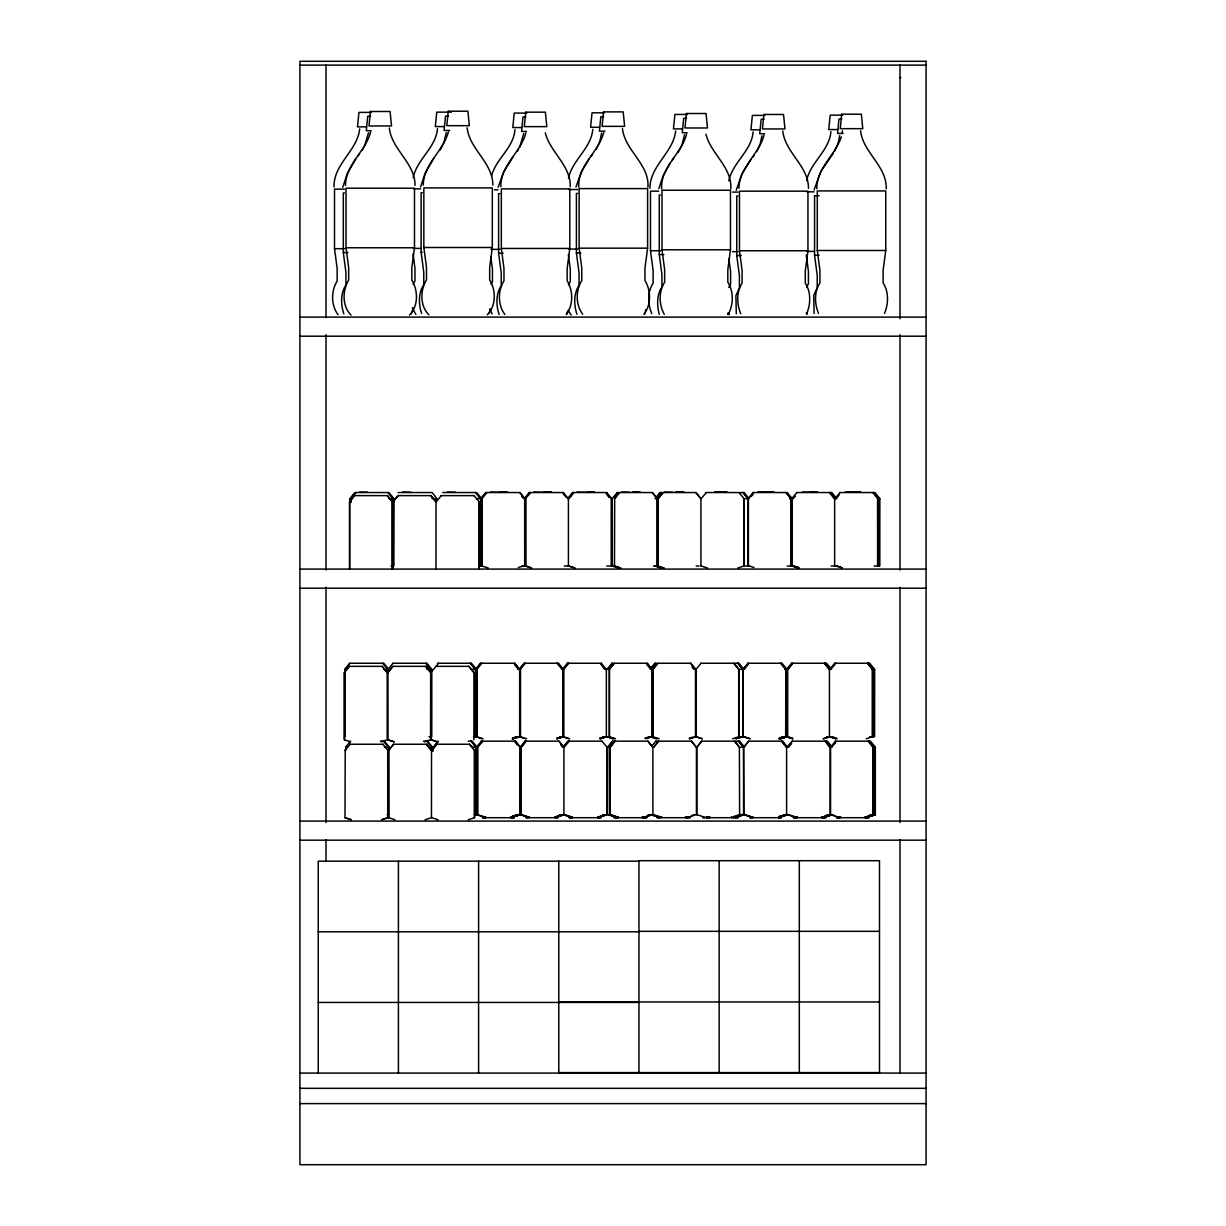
<?xml version="1.0" encoding="UTF-8"?>
<svg xmlns="http://www.w3.org/2000/svg" width="1226" height="1226" viewBox="0 0 1226 1226"><rect width="100%" height="100%" fill="white"/><g stroke="black" fill="none" stroke-linecap="round" stroke-linejoin="round"><path stroke-width="1.5" d="M415.032 185.371C415.139 162.874 391.6 149.618 389.332 128.025M492.837 185.095C492.959 162.598 469.42 149.342 467.152 127.749M808.47 188.36C808.593 165.862 785.054 152.606 782.786 131.013M342.774 187.302L347.203 173.755L355.892 158.66M420.595 187.026L425.008 173.479L433.713 158.399M570.243 186.766C570.902 165.495 550.091 152.162 545.248 132.806M736.228 190.291L741.853 174.138L751.109 159.288M814.033 190.015L820.976 171.288L833.358 153.204M886.199 188.804C887.057 166 862.828 152.514 860.591 130.738M359.678 128.929C357.456 150.706 333.211 164.207 334.07 186.996M368.474 132.806L364.291 146.798M437.498 128.653C435.858 147.794 417.055 159.089 413.147 177.601M446.279 132.546L443.873 142.676L439.919 150.216M514.966 129.619C513.648 147.886 496.024 158.644 491.565 175.87M523.763 133.496L519.594 147.488M592.786 129.343C591.162 148.484 572.343 159.778 568.45 178.291M601.583 133.22L599.866 141.373L596.357 149.082M675.649 130.967C673.365 152.56 649.841 165.816 649.949 188.329M684.43 134.845L682.024 144.974L678.07 152.53M753.132 131.918C751.492 151.059 732.688 162.353 728.78 180.866M761.913 135.795L760.212 143.948L756.703 151.656M830.937 131.657C829.312 150.798 810.509 162.077 806.601 180.605M839.733 135.534L838.017 143.672L834.508 151.38M842.201 132.791L842.446 130.738M351.05 315.067C342.146 306.377 342.223 290.485 348.674 280.172L348.674 267.666L346.023 247.775L346.023 188.191L414.495 188.191L414.495 247.775L411.844 267.666L411.844 280.172C418.296 290.485 418.388 306.377 409.484 315.067M428.855 314.791C419.951 306.102 420.028 290.21 426.495 279.896L426.495 267.391L423.844 247.499L423.844 187.93L492.316 187.93L492.316 247.499L489.664 267.391L489.664 279.896C496.116 290.21 496.193 306.102 487.289 314.791M504.867 314.454C497.787 305.182 497.725 290.715 503.963 280.861L503.963 268.341L501.327 248.449L501.327 188.881L569.799 188.881L569.799 248.449L567.148 268.341L567.148 280.861C573.385 290.715 573.339 305.182 566.243 314.454M582.672 314.178C575.592 304.906 575.546 290.439 581.783 280.585L581.783 268.065L579.132 248.173L579.132 188.605L647.604 188.605L647.604 248.173L644.953 268.065L644.953 280.585C651.205 290.439 651.144 304.906 644.064 314.178M664.277 314.346C658.837 304.799 658.607 291.589 664.645 282.21L664.645 269.705L661.994 249.797L661.994 190.229L730.466 190.229L730.466 249.797L727.815 269.705L727.815 282.21C733.853 291.589 733.623 304.799 728.167 314.346M740.749 313.703C736.688 304.171 736.305 292.064 742.113 283.16L742.113 270.655L739.477 250.763L739.477 191.179L807.949 191.179L807.949 250.763L805.298 270.655L805.298 283.16C811.122 292.064 810.738 304.171 806.677 313.703M818.554 313.442C814.493 303.895 814.11 291.788 819.933 282.899L819.933 270.379L817.282 250.487L817.282 190.919L885.754 190.919L885.754 250.487L883.103 270.379L883.103 282.899C888.927 291.788 888.543 303.895 884.482 313.442M498.154 187.272L503.702 171.824L512.958 156.989M575.959 186.996L581.522 171.548L589.001 159.073M647.941 187.195C649.596 164.115 624.616 150.369 622.44 128.423M658.822 188.635L663.159 175.793L670.178 163.119M730.788 188.835C732.244 167.303 710.728 153.664 705.915 134.17M412.61 309.304L412.932 307.772M370.574 132.132C365.716 151.319 345.548 164.391 345.502 185.371M448.379 131.856C443.521 151.043 423.353 164.115 423.307 185.095M525.862 132.806C521.019 152.162 500.208 165.495 500.882 186.766M603.682 132.531C598.87 152.039 577.354 165.679 578.81 187.195M686.529 134.17C681.733 153.664 660.201 167.303 661.657 188.835M764.013 135.121C759.155 154.307 738.987 167.38 738.941 188.36M490.415 309.029L489.082 313.549M645.32 311.22L645.704 309.703M412.212 310.822L411.262 313.825M567.515 311.496L566.565 314.5M727.738 314.362L728.183 312.86M841.342 136.883C835.412 154.997 816.286 168.345 816.838 188.804M644.37 314.224L644.876 312.737M413.147 284.156L414.97 280.815L414.97 268.31L413.055 253.843M568.435 284.83L570.274 281.505L570.274 268.984L568.343 254.518M728.78 287.42L730.604 284.08L730.604 271.574L728.918 258.901M806.585 287.145L808.424 283.804L808.424 271.298L806.248 255.023M491.044 284.248L492.454 281.781L492.454 269.26L490.768 256.602M362.114 150.492L363.248 148.668M517.403 151.181L518.552 149.357M671.863 160.698L673.626 158.338M752.963 156.974L754.296 155.258M357.655 156.3L359.509 153.986M590.763 156.713L592.618 154.399M355.157 492.545L350.238 498.66L350.238 502.399M356.107 492.545L351.203 498.66L351.203 502.399M354.62 495.626L349.716 501.74L349.716 569.094M393.056 501.74L397.975 495.626L431.046 495.626L435.966 501.74M393.255 501.74L398.174 495.626M436.211 501.74L441.329 495.626M480.868 498.66L485.772 492.545L519.947 492.545L524.866 498.66L524.866 566.014M481.036 498.66L485.956 492.545M487.074 492.545L481.971 498.66L481.971 566.014L488.285 568.021M349.946 663.251L345.027 669.365L345.027 736.719M349.41 666.346L344.491 672.446L344.491 739.799M524.437 498.66L529.341 492.545L563.5 492.545M521.832 566.014L524.697 566.014L524.667 498.66L529.525 492.545M393.056 663.251L387.968 669.365L388.044 739.799L394.159 741.822M530.628 492.545L525.51 498.66L525.51 566.014L531.686 568.021L525.709 566.014L525.709 498.66M387.845 672.446L392.764 666.346L425.836 666.346L430.755 672.446M388.044 672.446L392.964 666.346M345.563 747.278L350.483 741.163M345.012 750.358L350.13 744.243M567.546 498.66L572.634 492.545M568.665 498.66L573.599 492.545M568.864 498.66L573.783 492.545M431 672.446L438.586 663.251M388.565 750.358L393.485 744.243L426.556 744.243L431.46 750.358M393.669 744.243L388.765 750.358L388.765 817.711M612.111 498.66L617.199 492.545M475.657 669.365L480.561 663.251L514.736 663.251L519.655 669.365L519.655 736.719L513.342 738.742L519.472 736.719L516.621 736.719M475.826 669.365L480.745 663.251M614.226 497.434L617.184 493.771M481.864 663.251L476.761 669.365L476.761 736.719L483.075 738.742M614.487 498.66L619.406 492.545L652.477 492.545L657.381 498.66L657.381 566.014M619.605 492.545L614.686 498.66L614.487 566.014L620.601 568.021M433.422 747.278L438.326 741.163L433.253 747.278L433.253 751.017M431.721 750.358L436.64 744.243L469.696 744.243L474.615 750.358L474.615 817.711L468.301 819.734M431.92 750.358L436.824 744.243M655.236 498.66L660.14 492.545L696.016 492.545L700.935 498.66L700.935 566.014M655.404 498.66L660.324 492.545M519.226 669.365L524.13 663.251L558.29 663.251L563.209 669.365L563.209 736.719L556.941 738.742L563.04 736.719L563.01 669.365L558.091 663.251M658.331 496.208L660.293 493.771M519.395 669.365L524.314 663.251M520.299 669.365L525.418 663.251M662.944 492.545L658.04 498.66L658.04 566.014L664.354 568.021M663.143 492.545L658.239 498.66L658.239 566.014M481.45 741.163L476.362 747.278L476.362 814.631L482.661 816.639L482.661 817.711M482.416 741.163L477.466 747.278L477.466 814.631L483.78 816.639L483.78 817.711L483.596 816.639M482.584 741.163L477.665 747.278L477.665 814.631M562.336 669.365L567.423 663.251M568.389 663.251L563.454 669.365L563.454 736.719L569.768 738.742M568.573 663.251L563.654 669.365L563.654 736.719M701.195 498.66L706.299 492.545M519.931 747.278L525.019 741.163M525.939 741.163L521.019 747.278L521.019 814.631L527.18 816.639M526.138 741.163L521.219 747.278L521.219 814.631L527.333 816.639L527.18 817.711M606.901 669.365L611.989 663.251M608.035 669.365L611.958 664.477M614.395 663.251L609.475 669.365L609.475 736.719M748.197 498.66L753.254 492.545M753.423 492.545L748.396 498.66L748.396 566.014M751.431 496.208L753.408 493.771M563.056 747.278L567.975 741.163L602.165 741.163M563.224 747.278L568.144 741.163M564.175 747.278L569.293 741.163M651.006 668.139L654.929 663.251L656.416 663.251M650.194 669.365L655.113 663.251M652.14 668.139L655.082 664.477M657.933 663.251L653.014 669.365L653.014 736.719M796.854 492.545L791.735 498.66L791.935 566.014M792.9 498.66L794.862 496.208M793.069 498.66L795.03 496.208M607.621 747.278L612.525 741.163L647.972 741.163L652.891 747.278L652.891 814.631L646.577 816.639L646.577 817.711M612.693 741.163L607.789 747.278L607.621 814.631L613.904 816.639L613.736 817.711L646.776 817.711L646.776 816.639M614.9 741.163L609.996 747.278L609.996 814.631L616.111 816.639L616.111 817.711M615.1 741.163L610.18 747.278L610.18 814.631L616.31 816.639L616.31 817.711M701.088 663.251L695.985 669.365L695.985 736.719L702.1 738.742M834.891 498.66L840.009 492.545M836.009 498.66L839.136 494.982M651.711 746.052L655.818 741.163M653.535 747.278L658.454 741.163M653.734 747.278L658.653 741.163M748.044 663.251L742.987 669.365L742.987 736.719L749.408 738.742M748.212 663.251L743.186 669.365L743.186 736.719M744.259 669.365L748.197 664.477M696.69 747.278L701.609 741.163L734.68 741.163L739.6 747.278L743.6 747.278L748.611 741.163L782.755 741.163L787.674 747.278M701.808 741.163L696.889 747.278L696.889 814.631M791.644 663.251L786.525 669.365L786.525 736.719L792.655 738.742M787.858 669.365L792.778 663.251L787.69 669.365L787.69 736.719L792.44 738.236M743.845 747.278L748.933 741.163M829.68 669.365L834.799 663.251M830.799 669.365L835.887 663.251M787.245 747.278L792.165 741.163L827.32 741.163L832.239 747.278M787.444 747.278L792.364 741.163M788.395 747.278L791.521 743.6M830.4 747.278L835.504 741.163M832.5 746.052L835.442 742.389M833.649 744.826L835.626 742.389M737.776 568.021L743.891 566.014L743.891 498.66M380.888 741.822L387.201 739.799L387.201 672.446L382.282 666.346L349.211 666.346L344.307 672.446L344.307 739.799L350.621 741.822M424.441 741.822L430.755 739.799M557.263 738.236L562.075 736.719L556.619 738.236M600.449 738.236L605.215 736.719M603.315 736.719L606.18 736.719L599.974 738.742L606.364 736.719L606.364 669.365L601.246 663.251M381.592 819.734L387.722 817.711L387.722 750.358M381.792 819.734L387.922 817.711L387.922 750.358L382.803 744.243M645.014 738.236L648.217 737.224M645.857 738.742L651.971 736.719L651.971 669.365L647.067 663.251M425.146 819.734L431.46 817.711L431.537 747.278L426.648 741.163M689.257 738.236L692.307 737.224M689.41 738.742L695.525 736.719L695.525 669.365L690.606 663.251M689.61 738.742L695.724 736.719L695.724 669.365L690.805 663.251L657.734 663.251L652.83 669.365L652.83 736.719L659.144 738.742M732.566 738.742L738.88 736.719L743.845 736.719M512.943 817.711L512.943 816.639L519.226 814.631L512.866 816.639L519.073 814.631M778.755 738.742L786.004 736.719L779.613 738.742L785.881 736.719L785.973 669.365L780.916 663.251M823.121 738.742L829.435 736.719L829.435 669.365L824.516 663.251M599.637 816.639L605.935 814.631M606.732 747.278L606.87 814.631L600.771 816.639L600.771 817.711M866.276 738.742L872.59 736.719L872.59 669.365L867.671 663.251M647.42 815.627L650.301 814.631M651.435 814.631L648.339 815.627M691.495 815.627L694.575 814.631M737.301 817.711L737.47 816.639L744.55 814.631L739.569 814.631L733.271 816.639L733.271 817.711M737.301 816.639L743.569 814.631L749.96 816.639L749.822 817.711L781.56 817.711L781.56 816.639L787.659 814.631L780.61 816.639L780.472 817.711M780.288 816.639L786.402 814.631M868.269 817.711L868.1 816.639L874.368 814.631L874.368 747.278L869.311 741.163M519.472 736.719L512.422 738.742L518.506 736.719L513.05 738.236M514.062 817.711L514.062 816.639L520.176 814.631L520.176 747.278M779.613 738.742L786.954 736.719L786.939 669.365L782.05 663.251L747.891 663.251M786.939 736.719L780.747 738.742L786.954 736.719L782.939 736.719M557.646 817.711L557.6 816.639L563.715 814.631L556.711 816.639L562.795 814.631L559.102 815.627M599.637 817.711L599.805 816.639L606.732 814.631M647.205 815.627L650.47 814.631M868.177 816.639L874.399 814.631L867.15 816.639L867.18 817.711M513.694 738.236L518.353 736.719M556.849 738.742L563.056 736.719L560.19 736.719M599.974 738.742L606.18 736.719L599.912 738.236M513.035 816.639L519.242 814.631L515.533 815.627M514 816.639L520.207 814.631L520.376 747.278L515.456 741.163L481.282 741.163M556.604 816.639L562.811 814.631L556.512 816.639L556.696 817.711M872.881 814.631L875.349 814.631L869.142 816.639L875.333 814.631L875.333 747.278M518.261 567.515L523.563 566.014M557.753 738.236L563.056 736.719M599.744 738.236L605.046 736.719M600.878 738.236L606.18 736.719M645.428 738.236L650.73 736.719L648.998 736.719M742.879 736.719L735.646 738.742L742.864 736.719L742.864 669.365L737.96 663.251M513.127 817.711L513.127 816.639L520.176 814.631M513.142 816.639L520.207 814.631L514.092 816.639L514.246 817.711L482.477 817.711L482.477 816.639M823.489 738.742L830.554 736.719M602.211 815.627L605.751 814.631M599.82 816.639L606.885 814.631M779.475 816.639L786.709 814.631L785.376 814.631M825.175 816.639L832.239 814.631L826.109 816.639L826.109 817.711L793.36 817.711L793.36 816.639M875.349 814.631L867.334 816.639L867.426 817.711M868.284 816.639L875.333 814.631L869.234 816.639L869.234 817.711L836.515 817.711L836.515 816.639M826.293 815.428L829.542 814.631M872.667 814.631L869.418 815.428L872.697 814.631M870.552 815.428L873.617 814.631L870.567 815.428M826.309 815.428L829.573 814.631M499.718 492.116L501.127 492.193L499.886 492.116M543.44 492.116L545.447 492.07M550.29 492.132L551.348 492.116M632.968 492.147L632.233 492.116M638.899 492.116L640.309 492.116M681.395 492.208L680.445 492.208L683.863 492.116M718.942 492.116L722.359 492.086L721.409 492.208M725.961 492.132L727.018 492.116M766.679 492.147L766.112 492.116M773.851 492.116L772.962 492.132L774.02 492.116M815.091 492.208L814.156 492.208L817.573 492.116M852.637 492.116L856.055 492.086L855.12 492.208M859.671 492.132L860.729 492.116M506.384 492.116L507.794 492.116M544.313 492.178L551.164 492.116M593.077 492.193L594.503 492.116L589.185 492.07M677.196 492.193L675.787 492.116M683.694 492.116L682.407 492.086M720.352 492.193L726.849 492.116M810.907 492.193L809.482 492.116M816.148 492.116L816.301 492.086M854.062 492.193L854.828 492.07M543.256 492.116L546.689 492.086L545.739 492.208M586.411 492.116L589.093 492.086L588.204 492.208M675.955 492.116L682.085 492.101L681.196 492.208M719.11 492.116L720.919 492.208M809.666 492.116L814.416 492.07M852.821 492.116L854.614 492.208L853.587 492.086M502.185 492.208L503.135 492.208L500.775 492.178M505.618 492.07L505.986 492.07M549.371 492.208L547.93 492.086L548.865 492.208M588.403 492.208L588.986 492.07M592.526 492.208L591.928 492.07M633.459 492.116L634.21 492.208M637.75 492.07L638.531 492.208M677.763 492.101L679.204 492.086L678.254 492.208M725.041 492.208L723.601 492.086L724.551 492.208M767.169 492.116L767.92 492.208M771.46 492.07L772.242 492.208M811.459 492.101L812.915 492.086L811.964 492.208M858.246 492.208L857.311 492.208L860.545 492.116M719.877 492.086L721.118 492.07M505.035 492.07L501.695 492.208M587.683 492.086L588.603 492.07M548.681 492.208L549.57 492.208M591.836 492.208L592.725 492.208M634.011 492.101L634.899 492.086M724.351 492.208L725.24 492.208M767.721 492.101L768.61 492.086M815.796 492.208L815.382 492.07M855.319 492.086L854.43 492.101L858.752 492.101M858.951 492.208L857.372 492.07M589.583 492.07L589.384 492.07M635.39 492.07L635.191 492.07M769.1 492.07L768.901 492.07M504.836 492.07L504.637 492.07M591.545 492.07L591.346 492.07M588.894 492.086L589.844 492.086M634.7 492.086L635.65 492.086M637.351 492.07L637.152 492.07M768.411 492.086L769.361 492.086M771.062 492.07L770.863 492.07M299.926 65.116L926.074 65.116M899.991 77.529L900.803 77.529M451.475 112.133L436.747 112.133L435.307 126.584L444.256 126.584M371.294 112.394L358.927 112.394L357.486 126.86L366.436 126.86M604.403 112.807L592.035 112.807L590.595 127.274L599.545 127.274M526.582 113.083L514.23 113.083L512.79 127.55L521.724 127.55M687.265 114.432L674.898 114.432L673.457 128.899L682.407 128.899M842.553 115.121L830.186 115.121L828.745 129.573L837.695 129.573M764.733 115.397L752.381 115.397L750.94 129.849L759.89 129.849M448.41 116.01L445.528 116.01L444.088 130.462L449.727 130.462M370.589 116.286L367.723 116.286L366.283 130.738L371.217 130.738M603.698 116.685L600.832 116.685L599.391 131.151L605.016 131.151M525.893 116.96L523.012 116.96L521.571 131.427L526.521 131.427M686.56 118.309L683.679 118.309L682.238 132.776L687.188 132.776M841.848 118.999L838.982 118.999L837.542 133.45L843.166 133.45M764.043 119.274L761.162 119.274L759.722 133.726L764.672 133.726M413.499 188.835L420.549 188.835M344.537 189.111L334.514 189.111L334.514 248.679L337.165 268.586L337.165 281.091C330.928 290.945 330.974 305.412 338.054 314.684M568.787 189.524L577.645 189.524M494.4 189.8L498.017 189.8M658.699 191.149L650.485 191.149L650.485 250.717L653.121 270.609L653.121 283.129C647.313 292.018 647.696 304.125 651.757 313.672M806.938 191.823L813.987 191.823M732.55 192.099L737.991 192.099M422.28 192.712L421.116 192.712L421.116 252.295L423.767 272.187L423.767 284.693C418.189 293.075 418.587 304.278 421.621 313.549M344.475 192.988L343.311 192.988L343.311 252.556L345.947 272.463L345.947 284.968C340.384 293.336 340.767 304.554 343.816 313.825M577.584 193.401L576.404 193.401L576.404 252.97L579.055 272.862L579.055 285.382C573.492 293.75 573.875 304.967 576.925 314.224M499.764 193.677L498.599 193.677L498.599 253.246L501.25 273.137L501.25 285.658C495.672 294.025 496.07 305.243 499.105 314.5M660.431 195.026L659.266 195.026L659.266 254.594L661.917 274.486L661.917 287.007C656.554 294.93 656.952 305.458 659.266 314.362M819.152 195.7L814.57 195.7L814.57 255.284L817.206 275.176L817.206 287.681L813.696 295.389L814.125 313.534M737.914 195.976L736.749 195.976L736.749 255.544L739.401 275.452L739.401 287.957L735.891 295.665L736.305 313.81M423.844 247.499L492.316 247.499M346.023 247.775L414.495 247.775M579.132 248.173L647.604 248.173M413.499 248.418L420.549 248.418M501.327 248.449L569.799 248.449M334.514 248.679L344.537 248.679M568.787 249.093L577.645 249.093M490.982 249.368L499.84 249.368M661.994 249.797L730.466 249.797M817.282 250.487L885.754 250.487M650.485 250.717L660.507 250.717M739.477 250.763L807.949 250.763M806.938 251.407L813.987 251.407M732.55 251.667L737.991 251.667M421.116 252.295L422.28 252.295M343.311 252.556L347.893 252.556M576.404 252.97L581.001 252.97M498.599 253.246L503.181 253.246M659.266 254.594L663.864 254.594M814.57 255.284L819.152 255.284M736.749 255.544L741.332 255.544M299.926 317.105L926.074 317.105M299.926 336.2L926.074 336.2M634.991 492.07L637.551 492.07M768.702 492.07L771.261 492.07M398.098 492.545L432.104 492.545L437.023 498.66L432.042 498.66M442.663 492.545L476.669 492.545L481.573 498.66M572.465 492.545L606.655 492.545M617.03 492.545L618.502 492.545M706.099 492.545L739.171 492.545M740.075 492.545L744.136 492.545L749.055 498.66M753.101 492.545L787.261 492.545L792.165 498.66L792.149 566.014L787.199 566.014M796.655 492.545L831.81 492.545L836.73 498.66M839.81 492.545L874.935 492.545L879.854 498.66L879.824 566.014L874.077 566.014M441.13 495.626L474.201 495.626M388.918 498.66L393.898 498.66L393.883 566.014L391.033 566.014M476.592 498.66L480.623 498.66L480.592 566.014M738.971 492.545L744.09 498.66L748.09 498.66L748.075 566.014M789.467 498.66L792.165 498.66M879.854 498.66L877.555 498.66L877.601 566.014M478.707 566.014L481.573 566.014M564.251 566.014L568.266 566.014M606.778 566.014L611.391 566.014L611.376 498.66L606.456 492.545L611.575 498.66L611.575 566.014M653.473 566.014L655.941 566.014M696.199 566.014L699.065 566.014M749.055 566.014L744.075 566.014L744.09 498.66M831.121 566.014L836.73 566.014M299.926 569.094L926.074 569.094M299.926 588.189L926.074 588.189M392.887 663.251L426.893 663.251L431.813 669.365L431.782 736.719L428.947 736.719M437.452 663.251L471.458 663.251L476.362 669.365L471.382 669.365M567.255 663.251L601.445 663.251M611.82 663.251L613.291 663.251M700.889 663.251L733.96 663.251L738.88 669.365L738.88 736.719M734.864 663.251L738.926 663.251L743.845 669.365M791.444 663.251L826.6 663.251L831.519 669.365M834.6 663.251L869.724 663.251L874.644 669.365L874.613 736.719L869.663 736.719M435.92 666.346L468.991 666.346L473.91 672.446L473.91 739.799M383.707 669.365L388.688 669.365L383.769 663.251L349.762 663.251L344.858 669.365L344.858 736.719M426.832 669.365L431.813 669.365M517.755 669.365L519.487 669.365L514.552 663.251M604.433 669.365L606.18 669.365M738.864 669.365L742.879 669.365M784.655 669.365L786.954 669.365M871.763 669.365L874.644 669.365M473.497 736.719L476.362 736.719M826.539 736.719L831.519 736.719M380.428 741.163L382.512 741.163M423.552 741.163L427.613 741.163L432.517 747.278L432.502 751.017M468.117 741.163L472.163 741.163L477.083 747.278L477.067 814.631L474.385 814.631M524.851 741.163L559.01 741.163L563.914 747.278L563.914 814.631L557.799 816.639L557.799 817.711L526.046 817.711L526.046 816.639M655.649 741.163L691.525 741.163L696.445 747.278L696.445 814.631L690.115 816.639L690.115 817.711M735.585 741.163L739.646 741.163L744.55 747.278M835.32 741.163L870.445 741.163L875.349 747.278L872.881 747.278M349.931 744.243L383.002 744.243M384.428 747.278L388.443 747.278L388.565 817.711L394.879 819.734M430.219 747.278L432.517 747.278M472.102 747.278L477.083 747.278M387.109 814.631L388.443 814.631M299.926 821.083L926.074 821.083M299.926 840.178L926.074 840.178M638.961 861.173L318.239 861.173L318.239 1073.072M638.961 931.331L879.486 931.331M318.239 931.806L638.961 931.806M558.78 1001.964L879.486 1001.964M318.239 1002.439L638.961 1002.439M558.78 1072.597L879.486 1072.597L879.486 860.698L638.961 860.698L638.961 1072.597M299.926 1073.072L926.074 1073.072M299.926 1088.336L926.074 1088.336M299.926 1103.615L926.074 1103.615M770.602 492.086L771.552 492.086M504.376 492.086L505.327 492.086M591.085 492.086L592.02 492.086M636.892 492.086L637.842 492.086M811.275 492.208L812.164 492.208M720.719 492.208L721.608 492.208M677.564 492.208L678.453 492.208M545.049 492.208L545.938 492.208M501.495 492.208L502.384 492.208M505.127 492.086L506.016 492.101M816.424 492.086L817.39 492.116M846.492 492.07L853.71 492.239M845.358 492.07L852.744 492.239M802.248 492.07L810.585 492.239M758.817 492.07L766.035 492.239M757.683 492.07L765.07 492.239M714.743 492.07L722.911 492.239M714.559 492.07L721.777 492.239M664.584 492.07L672.936 492.239M621.459 492.07L629.812 492.239M576.91 492.07L585.246 492.239M533.785 492.07L542.137 492.239M490.216 492.07L498.568 492.239M447.092 492.07L455.444 492.239M402.542 492.07L410.879 492.239M359.417 492.07L367.769 492.239M837.143 566.014L841.741 567.515M836.009 566.014L842.308 568.021M794.034 566.014L798.616 567.515M792.9 566.014L799.183 568.021M791.735 566.014L798.049 568.021M749.469 566.014L754.051 567.515M701.195 566.014L707.509 568.021M656.37 566.014L660.952 567.515M655.404 566.014L661.519 568.021M655.236 566.014L661.35 568.021M614.686 566.014L620.8 568.021M613.245 566.014L617.827 567.515M612.111 566.014L618.394 568.021M568.864 566.014L574.979 568.021M568.665 566.014L574.81 568.021M831.933 736.719L836.53 738.236M830.799 736.719L837.097 738.742M829.879 736.719L835.994 738.742M829.68 736.719L835.81 738.742M792.839 738.742L786.724 736.719L786.724 669.365M744.259 736.719L750.373 738.742M702.299 738.742L696.169 736.719L696.169 669.365M651.159 736.719L657.274 738.742M650.025 736.719L656.308 738.742M615.59 738.742L609.276 736.719L609.276 669.365L614.195 663.251L647.267 663.251L652.171 669.365L652.171 736.719M608.035 736.719L614.149 738.742M607.069 736.719L613.184 738.742M606.901 736.719L613.015 738.742M831.519 814.631L834.753 815.627M562.336 736.719L568.634 738.742M788.395 814.631L794.509 816.639L794.509 817.711M787.245 814.631L793.559 816.639L793.559 817.711M520.299 736.719L526.613 738.742M519.226 736.719L525.51 738.742M744.979 814.631L751.094 816.639L751.094 817.711M475.657 736.719L481.941 738.742M696.69 814.631L703.004 816.639L703.004 817.711M437.314 741.822L431.2 739.799L431.2 672.446M437.115 741.822L431 739.799L430.832 669.365L425.928 663.251L430.678 669.365L430.556 739.799M653.535 814.631L659.849 816.639M651.864 814.631L657.994 816.639L657.994 817.711M650.914 814.631L657.029 816.639L656.845 817.711L690.315 817.711L690.315 816.639M650.73 814.631L656.845 816.639M387.845 739.799L393.975 741.822M608.755 814.631L614.87 816.639L614.87 817.711M564.374 814.631L570.488 816.639M564.175 814.631L570.289 816.639L570.289 817.711M563.056 814.631L569.339 816.639L569.339 817.711M519.931 814.631L526.23 816.639L526.23 817.711M431.721 817.711L438.034 819.734M345.211 817.711L351.326 819.734M351.142 819.734L345.012 817.711L345.211 750.358M571.163 315.097L568.128 310.347M415.875 314.408L412.334 308.17M873.969 492.545L878.889 498.66L878.873 566.014M873.801 492.545L878.72 498.66L878.69 566.014M872.682 492.545L877.801 498.66L877.801 566.014M830.676 492.545L835.764 498.66M829.726 492.545L834.645 498.66L834.645 566.014M829.527 492.545L834.446 498.66M786.127 492.545L791.214 498.66L791.184 566.014M785.973 492.545L790.893 498.66L791.015 566.014L790.893 498.66M743.171 492.545L748.09 498.66M743.002 492.545L747.921 498.66M868.759 663.251L873.678 669.365L873.663 736.719M868.59 663.251L873.51 669.365M867.472 663.251L872.391 669.365L872.391 736.719M695.816 492.545L700.736 498.66M825.466 663.251L830.554 669.365L829.22 669.365L824.316 663.251M869.479 741.163L874.399 747.278M868.391 741.163L873.295 747.278L873.295 814.631L866.981 816.639L866.981 817.711M868.192 741.163L873.096 747.278L873.096 814.631M652.278 492.545L657.182 498.66L657.182 566.014M780.763 663.251L785.682 669.365M826.186 741.163L831.274 747.278M825.236 741.163L830.14 747.278L830.14 814.631L823.826 816.639L823.826 817.711M825.037 741.163L829.941 747.278M606.487 493.771L609.445 497.434L606.318 493.771M737.791 663.251L742.711 669.365M733.761 663.251L738.68 669.365L738.68 736.719M786.709 747.278L781.621 741.163L786.402 747.278M563.301 492.545L568.42 498.66L568.42 566.014M563.194 493.771L566.32 497.434M691.893 666.929L693.855 669.365M738.68 741.163L743.6 747.278L743.891 814.631L750.128 816.639L750.128 817.711M738.512 741.163L743.416 747.278M734.481 741.163L739.401 747.278L739.6 814.631M519.763 492.545L524.697 498.66M521.602 496.208L523.732 498.66M646.807 664.477L649.749 668.139M691.326 741.163L696.245 747.278M475.703 492.545L480.623 498.66M475.535 492.545L480.439 498.66M474.002 495.626L479.121 501.74L479.121 569.094M601.276 664.477L605.215 669.365M601.108 664.477L605.046 669.365M647.772 741.163L652.692 747.278M430.847 495.626L435.766 501.74M557.002 663.251L562.09 669.365M601.966 741.163L607.069 747.278L607.069 814.631L600.955 816.639L600.955 817.711L569.17 817.711L569.17 816.639M393.898 498.66L388.979 492.545L354.973 492.545L350.069 498.66L350.069 502.399M387.845 492.545L392.933 498.66M387.293 495.626L392.213 501.74L392.213 569.094M514.414 664.477L518.521 669.365M558.811 741.163L563.776 747.278M560.665 744.826L562.811 747.278M470.493 663.251L475.412 669.365L475.381 736.719M470.324 663.251L475.228 669.365M468.792 666.346L473.711 672.446M515.257 741.163L520.207 747.278M514.322 741.163L517.28 744.826M425.637 666.346L430.556 672.446M471.213 741.163L476.117 747.278L476.102 814.631M471.029 741.163L475.949 747.278M469.512 744.243L474.416 750.358L474.416 817.711M382.635 663.251L387.722 669.365L387.707 673.105M382.083 666.346L387.002 672.446M426.357 744.243L431.261 750.358M389.408 747.278L384.489 741.163L383.263 741.163L388.443 747.278M492.101 313.902L489.818 309.136M806.279 312.661L807.045 314.346M728.474 312.936L729.225 314.622M899.991 65.116L899.991 318.76M899.991 334.79L899.991 570.044M899.991 587.269L899.991 822.508M899.991 839.503L899.991 1073.072M866.46 816.639L866.276 817.711M865.357 816.639L865.357 817.711M865.173 816.639L865.173 817.711M840.592 816.639L840.592 817.711M839.626 816.639L839.626 817.711M839.458 816.639L839.458 817.711M838.768 816.639L838.768 817.711M838.538 816.639L838.538 817.711M838.339 816.639L838.339 817.711M837.802 816.639L837.802 817.711M837.634 816.639L837.634 817.711M836.714 817.711L836.714 816.639L830.4 814.631L827.427 815.428L830.538 814.631L830.6 747.278M825.159 817.711L824.975 816.639L831.259 814.631L824.041 816.639L824.025 817.711M824.301 816.639L824.301 817.711M823.167 816.639L823.336 817.711M822.202 816.639L822.202 817.711M822.018 816.639L822.018 817.711M799.306 860.698L799.306 1072.597M797.467 816.639L797.467 817.711M796.502 816.639L796.333 817.711M795.643 816.639L795.643 817.711M795.383 816.639L795.383 817.711M795.184 816.639L795.184 817.711M786.602 747.278L786.602 814.631L780.426 816.639L780.288 817.711M785.805 669.365L785.682 736.719M779.736 816.639L779.736 817.711M778.771 817.711L778.771 816.639L778.464 817.711M752.917 816.639L752.917 817.711M751.952 816.639L751.952 817.711M751.63 816.639L751.783 817.711M743.569 747.278L743.569 814.631L737.209 816.639L743.6 814.631L736.535 816.639L736.611 817.711M738.435 816.639L738.435 817.711L702.805 817.711L702.805 816.639M735.661 816.639L735.661 817.711M735.477 816.639L735.477 817.711M733.47 816.639L733.47 817.711M731.462 816.639L731.661 817.711M719.141 860.698L719.141 1072.597M709.793 816.639L709.793 817.711M708.827 816.639L708.827 817.711M708.659 816.639L708.659 817.711M707.969 816.639L707.969 817.711M707.004 816.639L707.004 817.711M706.835 816.639L706.835 817.711M704.827 816.639L704.628 817.711M688.307 816.639L688.506 817.711M687.495 816.639L687.495 817.711M687.311 816.639L687.311 817.711M686.637 816.639L686.637 817.711M685.671 816.639L685.503 817.711M661.672 816.639L661.473 817.711M659.803 816.639L659.665 817.711M658.837 816.639L658.668 817.711M645.336 816.639L645.336 817.711M644.953 816.639L644.953 817.711M644.753 816.639L644.753 817.711M644.37 816.639L644.37 817.711M644.202 816.639L644.202 817.711M643.512 816.639L643.512 817.711M642.547 816.639L642.547 817.711M642.378 816.639L642.378 817.711M618.119 816.639L618.119 817.711M617.919 816.639L617.919 817.711M616.678 816.639L616.678 817.711M615.728 816.639L615.728 817.711M615.544 816.639L615.544 817.711M612.28 498.66L612.28 566.014M599.131 816.639L599.131 817.711M598.947 816.639L598.962 817.711M597.997 816.639L597.997 817.711M597.828 816.639L597.828 817.711M572.312 816.639L572.312 817.711M572.128 816.639L572.113 817.711M571.163 816.639L571.163 817.711M570.994 816.639L570.994 817.711M558.78 861.173L558.78 1073.072M555.976 816.639L555.976 817.711L555.792 816.639M554.704 816.639L554.872 817.711M529.157 816.639L529.157 817.711L528.958 816.639M527.87 816.639L528.038 817.711M520.498 669.365L520.498 736.719M512.437 816.639L512.437 817.711M512.238 816.639L512.269 817.711M511.303 816.639L511.303 817.711M511.135 816.639L511.135 817.711M485.603 816.639L485.603 817.711M485.404 816.639L485.435 817.711M484.469 816.639L484.469 817.711M484.301 816.639L484.301 817.711M482.17 498.66L482.17 566.014M478.922 501.74L478.922 569.094M478.6 861.173L478.6 1073.072M476.96 669.365L476.96 736.719M476.546 747.278L476.546 814.631M475.933 747.278L475.933 814.631M436.042 498.66L435.966 569.094M398.419 861.173L398.419 1073.072M393.255 569.094L393.362 498.66L393.056 569.094M392.749 498.66L392.918 566.014M392.412 569.094L392.412 501.74L387.493 495.626L354.421 495.626L349.517 501.74L349.517 569.094M388.152 669.365L388.152 673.105M387.539 669.365L387.539 673.105M345.747 747.278L345.563 751.017M326.009 65.116L326.009 317.58M326.009 334.79L326.009 570.044M326.009 587.269L326.009 822.508M326.009 839.733L326.009 860.775M370.436 111.489L368.995 125.956L391.523 125.956L390.083 111.489L370.436 111.489M448.256 111.214L446.816 125.68L469.343 125.68L467.903 111.214L448.256 111.214M525.739 112.164L524.299 126.63L546.811 126.63L545.371 112.164L525.739 112.164M603.544 111.888L602.104 126.355L624.632 126.355L623.191 111.888L603.544 111.888M686.407 113.512L684.966 127.979L707.494 127.979L706.053 113.512L686.407 113.512M763.89 114.478L762.449 128.945L784.962 128.945L783.521 114.478L763.89 114.478M841.695 114.202L840.254 128.669L862.782 128.669L861.342 114.202L841.695 114.202M518.506 736.719L512.315 738.742L518.521 736.719M563.745 814.631L557.569 816.639L563.776 814.631M786.694 814.631L780.334 816.639L786.709 814.631M787.659 814.631L781.468 816.639L787.674 814.631M831.259 814.631L824.883 816.639L831.274 814.631M832.209 814.631L826.018 816.639L832.239 814.631M517.755 736.719L513.142 737.929L517.786 736.719M784.272 736.719L779.491 737.929L784.303 736.719M785.222 736.719L780.625 737.929L785.253 736.719M518.475 814.631L512.33 816.24L518.506 814.631M562.044 814.631L558.964 815.428L562.075 814.631M605.154 814.631L602.089 815.428L605.184 814.631M742.818 814.631L736.673 816.24L742.849 814.631M785.943 814.631L779.797 816.24L785.973 814.631M926.074 61.3L299.926 61.3L299.926 1164.7L926.074 1164.7L926.074 61.3"/></g></svg>
